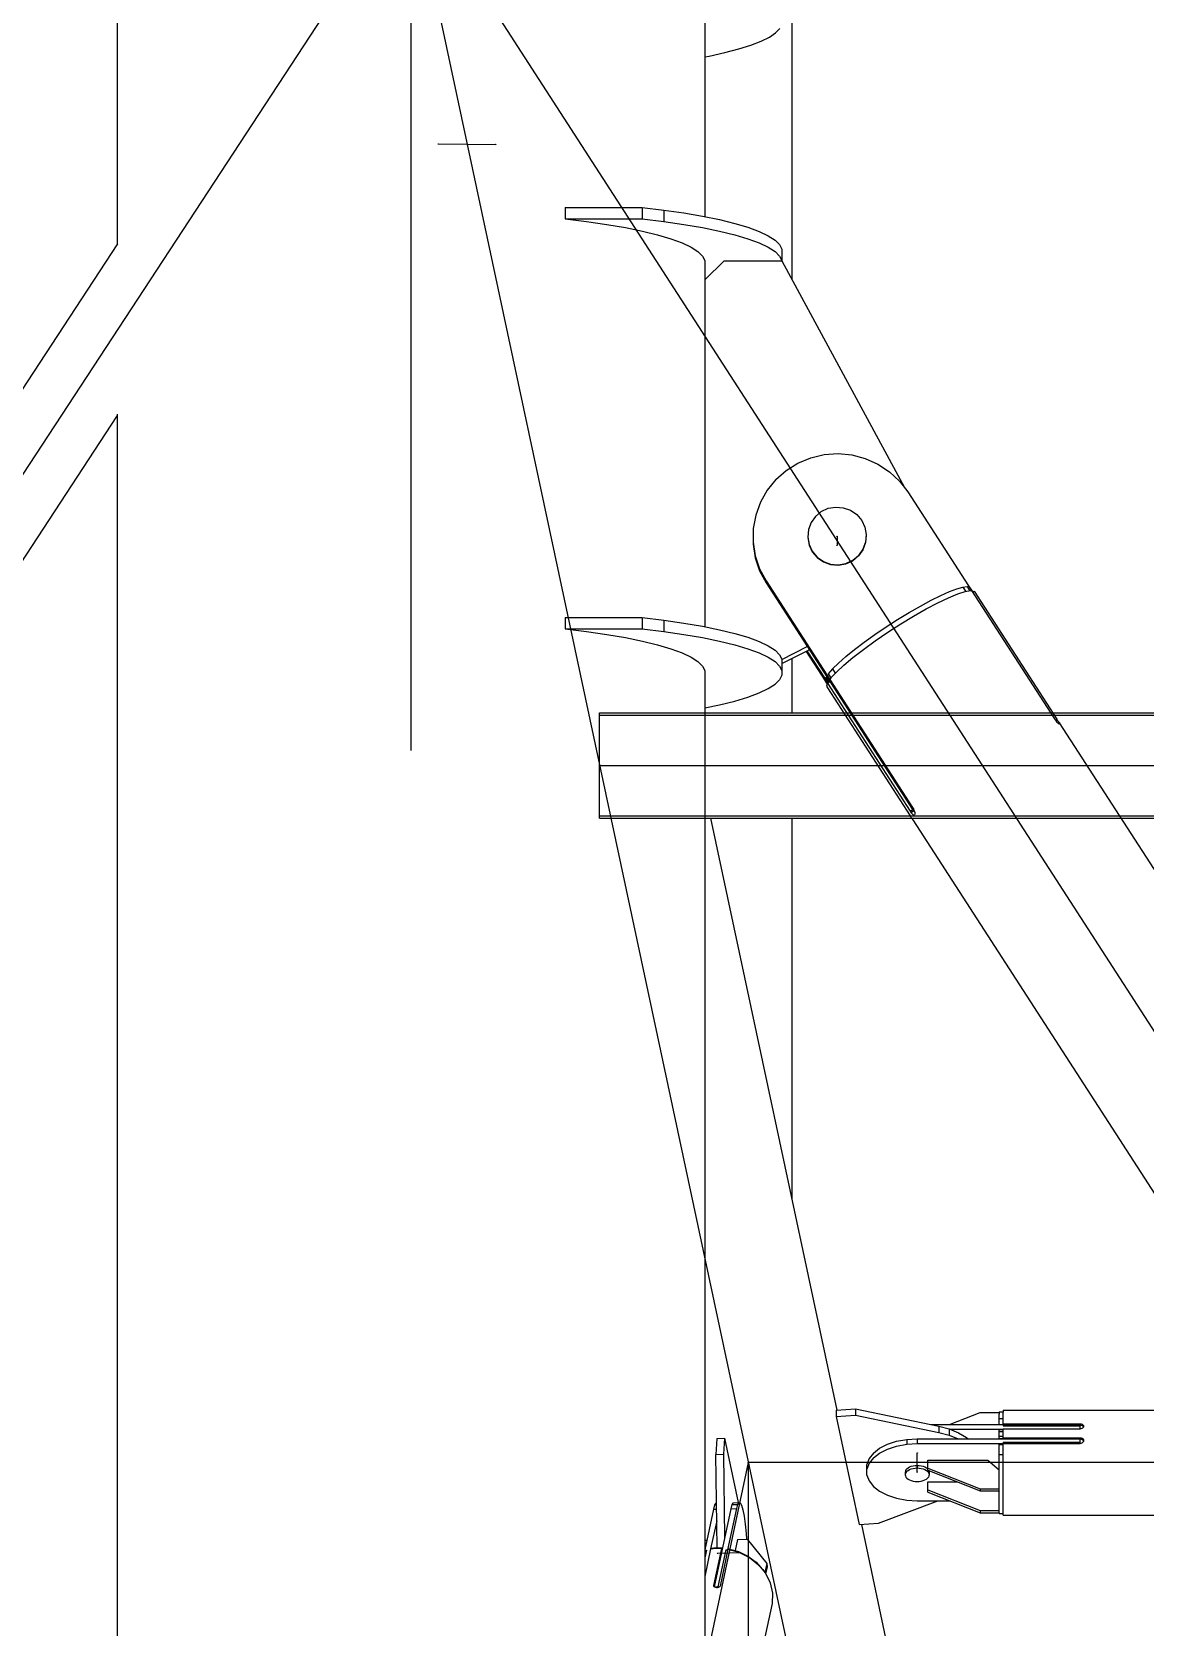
# Model space of a CAD drawing. Header units: millimetres. Extents: x 150209.93 to 150215.05, y 136675.65 to 136679.93.
# Drawn here: x 150213.4888 to 150213.5465, y 136679.0164 to 136679.0991 of the extents above; entities that cross this region are included whole.
import ezdxf

# ---------------------------------------------------------------- set-up
doc = ezdxf.new("R2010")
doc.units = ezdxf.units.MM
doc.header["$LTSCALE"] = 0.25
for name, pattern in [('CENTER', [50.8, 31.75, -6.35, 6.35, -6.35]), ('XKITLINE00', [0]), ('XKITLINE02', [4, 2, -2]), ('XKITLINE03', [6, 3, -1, 1, -1])]:
    doc.linetypes.add(name, pattern=pattern)

# ---------------------------------------------------------------- blocks, each defined once
blk = doc.blocks.new('çatıı')
at = {"color": 8, "linetype": 'CENTER'}
for p, q in [((22900, 17654.86), (22900, 16010.75)), ((22900, 17380.27), (21825, 15740.28)), ((22900, 17380.27), (23075, 16560.27)), ((22900, 17380.27), (23430, 16560.27)), ((22907.12, 17312.23), (22921.95, 17312.1)), ((23010.5, 17210.45), (23010.5, 17208.17)), ((23031.3, 16967.8), (23031.3, 16972.75)), ((22987.5, 16970.27), (22900, 16560.27)), ((22987.5, 16970.27), (22987.5, 16150.27)), ((23342.5, 16970.27), (22987.5, 16970.27)), ((22985.46, 16946.86), (22979.51, 16946.73))]:
    blk.add_line(p, q, dxfattribs=at)
at = {"color": 8, "linetype": 'XKITLINE00'}
for p, q in [((22823.8, 17378), (22823.8, 17286.25)), ((22998.8, 17346.29), (22998.8, 17277.1)), ((22976.2, 17344.48), (22976.2, 17293.37)), ((22992.96, 17339.94), (22994.59, 17341.04)), ((22995.68, 17342.15), (22994.59, 17341.04)), ((22981.4, 17335.91), (22985.01, 17336.85)), ((22985.01, 17336.85), (22988.16, 17337.84)), ((22988.16, 17337.84), (22990.82, 17338.87)), ((22990.82, 17338.87), (22992.96, 17339.94)), ((22976.2, 17334.81), (22977.34, 17335.02)), ((22977.34, 17335.02), (22981.4, 17335.91)), ((22939.95, 17295.73), (22939.95, 17292.78)), ((22939.95, 17295.73), (22959.95, 17295.73)), ((22959.95, 17295.73), (22959.95, 17292.78)), ((22959.95, 17295.73), (22965.55, 17295.07)), ((22965.55, 17295.07), (22965.55, 17292.11)), ((22965.55, 17295.07), (22970.79, 17294.32)), ((22939.95, 17292.78), (22945.55, 17292.11)), ((22939.95, 17292.78), (22959.95, 17292.78)), ((22945.55, 17292.11), (22950.79, 17291.36)), ((22950.79, 17291.36), (22955.63, 17290.53)), ((22959.95, 17292.78), (22965.55, 17292.11)), ((22965.55, 17292.11), (22970.79, 17291.36)), ((22970.79, 17294.32), (22975.63, 17293.49)), ((22970.79, 17291.36), (22975.63, 17290.53)), ((22975.63, 17293.49), (22980.04, 17292.59)), ((22980.04, 17292.59), (22983.97, 17291.62)), ((22983.97, 17291.62), (22987.4, 17290.6)), ((22955.63, 17290.53), (22960.04, 17289.63)), ((22960.04, 17289.63), (22963.97, 17288.67)), ((22963.97, 17288.67), (22967.4, 17287.65)), ((22967.4, 17287.65), (22970.3, 17286.58)), ((22975.63, 17290.53), (22980.04, 17289.63)), ((22980.04, 17289.63), (22983.97, 17288.67)), ((22983.97, 17288.67), (22987.4, 17287.65)), ((22987.4, 17290.6), (22990.3, 17289.53)), ((22987.4, 17287.65), (22990.3, 17286.58)), ((22990.3, 17289.53), (22992.65, 17288.42)), ((22992.65, 17288.42), (22994.43, 17287.27)), ((22994.43, 17287.27), (22995.62, 17286.11)), ((22823.85, 17286.32), (22384.88, 16616.64)), ((22970.3, 17286.58), (22972.65, 17285.46)), ((22972.65, 17285.46), (22974.43, 17284.32)), ((22974.43, 17284.32), (22975.62, 17283.15)), ((22975.62, 17283.15), (22976.22, 17281.97)), ((22990.3, 17286.58), (22992.65, 17285.46)), ((22992.65, 17285.46), (22994.43, 17284.32)), ((22994.43, 17284.32), (22995.62, 17283.15)), ((22995.62, 17286.11), (22996.22, 17284.92)), ((22995.62, 17283.15), (22996.22, 17281.97)), ((22996.22, 17284.92), (22996.22, 17281.97)), ((22976.19, 17276.98), (22981.19, 17281.9)), ((22976.2, 17282.02), (22976.2, 17276.98)), ((22976.22, 17280.78), (22976.2, 17280.74)), ((22976.22, 17281.97), (22976.22, 17280.78)), ((22981.19, 17281.9), (22996.19, 17281.9)), ((22996.19, 17281.9), (23028.02, 17223.1)), ((22996.22, 17281.97), (22996.22, 17281.86)), ((22976.19, 17276.98), (22976.2, 17187.05)), ((22823.8, 17241.81), (22398.85, 16593.51)), ((22823.8, 17242.18), (22823.8, 16010.75)), ((22997.31, 17227.55), (23000.35, 17229.45)), ((23000.35, 17229.45), (23003.67, 17230.83)), ((23003.67, 17230.83), (23007.17, 17231.66)), ((23007.17, 17231.66), (23010.76, 17231.91)), ((23010.76, 17231.91), (23014.34, 17231.58)), ((23014.34, 17231.58), (23017.82, 17230.67)), ((23017.82, 17230.67), (23021.1, 17229.2)), ((23021.1, 17229.2), (23024.09, 17227.23)), ((22994.64, 17225.18), (22992.39, 17222.41)), ((22994.64, 17225.18), (22997.31, 17227.55)), ((23024.09, 17227.23), (23026.71, 17224.8)), ((23026.71, 17224.8), (23028.89, 17221.97)), ((22992.39, 17222.41), (22990.64, 17219.31)), ((23028.89, 17221.97), (23045.41, 17196.41)), ((22990.64, 17219.31), (22989.43, 17215.97)), ((23004.89, 17215.65), (23006.42, 17216.91)), ((23006.42, 17216.91), (23008.21, 17217.73)), ((23008.21, 17217.73), (23010.17, 17218.07)), ((23010.17, 17218.07), (23012.14, 17217.9)), ((23012.14, 17217.9), (23014.01, 17217.23)), ((23014.01, 17217.23), (23015.63, 17216.11)), ((22988.79, 17212.48), (22988.75, 17208.94)), ((22989.43, 17215.97), (22988.79, 17212.48)), ((23003.76, 17214.05), (23003.08, 17212.22)), ((23004.89, 17215.65), (23003.76, 17214.05)), ((23015.63, 17216.11), (23016.91, 17214.61)), ((23016.91, 17214.61), (23017.74, 17212.84)), ((23017.74, 17212.84), (23018.09, 17210.92)), ((22988.75, 17208.94), (22988.75, 17208.41)), ((22988.75, 17208.94), (22989.3, 17205.43)), ((22988.75, 17208.41), (22989.3, 17204.91)), ((23003.08, 17212.22), (23002.9, 17210.27)), ((23002.9, 17210.27), (23002.9, 17210.13)), ((23002.9, 17210.27), (23003.25, 17208.35)), ((23002.9, 17210.13), (23003.25, 17208.21)), ((23003.25, 17208.35), (23004.08, 17206.58)), ((23003.25, 17208.21), (23004.08, 17206.44)), ((23017.91, 17208.97), (23017.23, 17207.13)), ((23017.91, 17208.83), (23017.23, 17206.99)), ((23018.09, 17210.92), (23017.91, 17208.97)), ((23018.09, 17210.78), (23017.91, 17208.83)), ((22989.3, 17205.43), (22990.43, 17202.07)), ((22989.3, 17204.91), (22990.43, 17201.54)), ((23004.08, 17206.58), (23004.08, 17206.44)), ((23004.08, 17206.58), (23005.36, 17205.08)), ((23004.08, 17206.44), (23005.36, 17204.94)), ((23005.36, 17205.08), (23006.98, 17203.96)), ((23005.36, 17204.94), (23006.98, 17203.82)), ((23006.98, 17203.96), (23008.85, 17203.29)), ((23012.78, 17203.46), (23014.58, 17204.28)), ((23012.78, 17203.32), (23014.58, 17204.14)), ((23014.58, 17204.28), (23016.1, 17205.54)), ((23014.58, 17204.14), (23016.1, 17205.39)), ((23014.58, 17204.28), (23014.58, 17204.14)), ((23017.23, 17207.13), (23016.1, 17205.54)), ((23017.23, 17206.99), (23016.1, 17205.39)), ((22990.43, 17202.07), (22990.43, 17201.54)), ((22990.43, 17202.07), (22992.1, 17198.93)), ((22990.43, 17201.54), (22992.1, 17198.4)), ((23006.98, 17203.82), (23008.85, 17203.15)), ((23008.85, 17203.29), (23010.82, 17203.12)), ((23008.85, 17203.15), (23010.82, 17202.98)), ((23010.82, 17203.12), (23012.78, 17203.46)), ((23010.82, 17202.98), (23012.78, 17203.32)), ((22992.1, 17198.93), (22992.1, 17198.4)), ((22992.1, 17198.93), (23008.64, 17173.35)), ((22992.1, 17198.4), (23030.11, 17139.6)), ((23037.42, 17195.14), (23039.68, 17196.15)), ((23039.68, 17196.15), (23041.6, 17196.88)), ((23041.6, 17196.88), (23043.13, 17197.3)), ((23041.8, 17195.56), (23043.73, 17196.19)), ((23043.13, 17197.3), (23044.24, 17197.42)), ((23043.13, 17197.3), (23043.84, 17196.21)), ((23043.73, 17196.19), (23045.15, 17196.45)), ((23044.24, 17197.42), (23044.9, 17196.4)), ((23044.9, 17197.2), (23045.03, 17197.05)), ((23045.03, 17197.05), (23045.69, 17196.02)), ((23045.15, 17196.45), (23045.42, 17196.41)), ((23045.42, 17196.41), (23066.89, 17163.18)), ((23045.68, 17196.01), (23046.06, 17196.25)), ((23046.06, 17196.25), (23067.53, 17163.02)), ((23029.21, 17190.72), (23032.12, 17192.39)), ((23030.38, 17189.77), (23033.62, 17191.63)), ((23032.12, 17192.39), (23034.88, 17193.88)), ((23033.62, 17191.63), (23036.67, 17193.24)), ((23034.88, 17193.88), (23037.42, 17195.14)), ((23036.67, 17193.24), (23039.42, 17194.56)), ((23039.42, 17194.56), (23041.8, 17195.56)), ((22939.95, 17189.4), (22939.95, 17186.45)), ((22939.95, 17189.4), (22959.95, 17189.4)), ((22959.95, 17189.4), (22959.95, 17186.45)), ((22959.95, 17189.4), (22965.55, 17188.74)), ((22965.55, 17188.74), (22965.55, 17185.79)), ((22965.55, 17188.74), (22970.79, 17187.99)), ((22970.79, 17187.99), (22975.63, 17187.16)), ((23023.24, 17186.98), (23026.23, 17188.9)), ((23023.68, 17185.58), (23027.03, 17187.74)), ((23026.23, 17188.9), (23029.21, 17190.72)), ((23027.03, 17187.74), (23030.38, 17189.77)), ((22939.95, 17186.45), (22945.55, 17185.79)), ((22939.95, 17186.45), (22959.95, 17186.45)), ((22945.55, 17185.79), (22950.79, 17185.04)), ((22950.79, 17185.04), (22955.63, 17184.21)), ((22955.63, 17184.21), (22960.04, 17183.31)), ((22959.95, 17186.45), (22965.55, 17185.79)), ((22960.04, 17183.31), (22963.97, 17182.34)), ((22965.55, 17185.79), (22970.79, 17185.04)), ((22970.79, 17185.04), (22975.63, 17184.21)), ((22975.63, 17187.16), (22980.04, 17186.26)), ((22975.63, 17184.21), (22980.04, 17183.31)), ((22980.04, 17186.26), (22983.97, 17185.3)), ((22980.04, 17183.31), (22983.97, 17182.34)), ((22983.97, 17185.3), (22987.4, 17184.28)), ((22987.4, 17184.28), (22990.3, 17183.2)), ((23017.39, 17181.16), (23020.44, 17183.37)), ((23017.57, 17183.04), (23020.33, 17185.01)), ((23020.33, 17185.01), (23023.24, 17186.98)), ((23020.44, 17183.37), (23023.68, 17185.58)), ((22963.97, 17182.34), (22967.4, 17181.32)), ((22967.4, 17181.32), (22970.3, 17180.25)), ((22970.3, 17180.25), (22972.65, 17179.14)), ((22972.65, 17179.14), (22974.43, 17177.99)), ((22983.97, 17182.34), (22987.4, 17181.32)), ((22987.4, 17181.32), (22990.3, 17180.25)), ((22990.3, 17183.2), (22992.65, 17182.09)), ((22990.3, 17180.25), (22992.65, 17179.14)), ((22992.65, 17182.09), (22994.43, 17180.95)), ((22992.65, 17179.14), (22994.43, 17177.99)), ((22994.43, 17180.95), (22995.62, 17179.78)), ((22995.62, 17179.78), (22996.22, 17178.6)), ((22996.22, 17178.54), (23002.8, 17181.86)), ((22996.22, 17177.49), (23003.31, 17181.06)), ((23002.46, 17180.63), (23007.41, 17172.97)), ((23002.71, 17180.76), (23007.42, 17173.48)), ((23010.85, 17177.61), (23012.77, 17179.3)), ((23012.77, 17179.3), (23015.03, 17181.12)), ((23014.64, 17179.04), (23017.39, 17181.16)), ((23015.03, 17181.12), (23017.57, 17183.04)), ((22974.43, 17177.99), (22975.62, 17176.83)), ((22975.62, 17176.83), (22976.22, 17175.64)), ((22976.2, 17175.69), (22976.2, 16605.74)), ((22976.22, 17175.64), (22976.22, 17174.46)), ((22994.43, 17177.99), (22995.62, 17176.83)), ((22995.62, 17176.83), (22996.22, 17175.64)), ((22996.22, 17178.6), (22996.22, 17175.64)), ((22996.22, 17175.64), (22996.22, 17174.46)), ((22998.8, 17178.79), (22998.8, 17164.71)), ((23009.32, 17176.12), (23008.21, 17174.85)), ((23010.34, 17175.27), (23008.91, 17173.75)), ((23009.32, 17176.12), (23010.85, 17177.61)), ((23009.32, 17176.12), (23010.06, 17174.98)), ((23010.34, 17175.27), (23012.26, 17177.05)), ((23012.26, 17177.05), (23014.64, 17179.04)), ((22976.22, 17174.46), (22976.2, 17174.41)), ((22990.3, 17169.85), (22992.65, 17170.97)), ((22992.65, 17170.97), (22994.43, 17172.11)), ((22994.43, 17172.11), (22995.62, 17173.28)), ((22996.22, 17174.46), (22995.62, 17173.28)), ((23007.42, 17173.5), (23007.37, 17173.16)), ((23007.37, 17173.16), (23007.42, 17172.9)), ((23007.59, 17173.9), (23007.42, 17173.5)), ((23007.42, 17173.5), (23008.09, 17172.46)), ((23007.42, 17172.9), (23007.91, 17172.14)), ((23007.59, 17173.9), (23007.83, 17174.05)), ((23007.59, 17173.9), (23008.39, 17172.65)), ((23008, 17172.41), (23007.75, 17171.65)), ((23007.75, 17171.65), (23008, 17171.21)), ((23008, 17172.41), (23008.64, 17172.8)), ((23008, 17172.41), (23029.48, 17139.18)), ((23008, 17171.21), (23008.03, 17171.23)), ((23008, 17171.21), (23029.48, 17137.99)), ((23008.21, 17174.85), (23008.92, 17173.75)), ((23008.39, 17172.65), (23008.64, 17172.8)), ((23008.91, 17173.75), (23008.64, 17173.37)), ((23008.64, 17173.37), (23030.11, 17140.14)), ((23008.64, 17173.35), (23008.64, 17173.14)), ((23008.64, 17173.14), (23008.73, 17173.23)), ((23008.64, 17173.14), (23030.11, 17139.91)), ((22976.2, 17166.01), (22980.04, 17166.8)), ((22980.04, 17166.8), (22983.97, 17167.76)), ((22983.97, 17167.76), (22987.4, 17168.78)), ((22987.4, 17168.78), (22990.3, 17169.85)), ((23066.89, 17163.18), (23067.11, 17162.86)), ((23067.11, 17162.86), (23067.34, 17162.56)), ((23067.16, 17162.79), (23067.53, 17163.02)), ((23067.39, 17162.49), (23067.73, 17162.71)), ((23067.53, 17163.02), (23067.73, 17162.71)), ((23067.73, 17162.71), (23067.92, 17162.43)), ((23067.34, 17162.56), (23067.56, 17162.29)), ((23067.56, 17162.29), (23067.76, 17162.07)), ((23067.76, 17162.07), (23067.93, 17161.91)), ((23067.92, 17162.43), (23068.07, 17162.19)), ((23067.93, 17161.91), (23068.07, 17161.82)), ((23068.07, 17162.19), (23068.14, 17162.09)), ((23068.07, 17161.82), (23068.15, 17161.8)), ((23068.14, 17162.09), (23299.82, 16803.64)), ((23068.14, 17162.09), (23068.17, 17162.01)), ((23068.19, 17161.87), (23068.15, 17161.8)), ((23068.17, 17162.01), (23068.19, 17161.87)), ((23029.48, 17139.18), (23030.32, 17139.71)), ((23029.48, 17139.18), (23029.69, 17138.87)), ((23029.48, 17137.99), (23029.5, 17138)), ((23029.48, 17137.99), (23029.69, 17137.67)), ((23029.69, 17138.87), (23030.5, 17139.39)), ((23029.69, 17138.87), (23029.89, 17138.61)), ((23029.89, 17138.61), (23030.08, 17138.39)), ((23030.08, 17138.39), (23030.17, 17138.31)), ((23030.11, 17140.14), (23030.31, 17139.81)), ((23030.11, 17139.91), (23030.2, 17140)), ((23030.11, 17139.91), (23030.11, 17139.6)), ((23030.11, 17139.6), (23030.34, 17139.74)), ((23030.17, 17138.31), (23030.25, 17138.25)), ((23030.25, 17138.25), (23030.43, 17138.21)), ((23030.31, 17139.81), (23030.47, 17139.47)), ((23030.31, 17139.72), (23030.32, 17139.71)), ((23030.32, 17139.71), (23030.44, 17139.54)), ((23030.43, 17138.21), (23030.56, 17138.26)), ((23030.47, 17139.47), (23030.59, 17139.13)), ((23030.65, 17138.38), (23030.56, 17138.26)), ((23030.59, 17139.13), (23030.67, 17138.83)), ((23030.68, 17138.57), (23030.65, 17138.38)), ((23030.67, 17138.83), (23030.68, 17138.57)), ((22977.73, 17137.41), (23010.49, 16983.91)), ((22998.8, 17137.41), (22998.8, 17038.72)), ((23029.69, 17137.67), (23029.71, 17137.68)), ((23029.69, 17137.67), (23029.89, 17137.35)), ((23029.89, 17137.35), (23030.08, 17137.06)), ((23030.08, 17137.06), (23030.17, 17136.91)), ((23030.17, 17136.91), (23261.85, 16778.46)), ((23030.17, 17136.91), (23030.25, 17136.82)), ((23010.31, 16983.89), (23015.27, 16984.23)), ((23010.31, 16983.89), (23010.31, 16982.24)), ((23010.31, 16982.24), (23015.27, 16982.58)), ((23010.31, 16982.24), (23016.29, 16954.21)), ((23015.27, 16984.23), (23015.27, 16982.58)), ((23015.27, 16984.23), (23036.92, 16979.74)), ((23015.27, 16982.58), (23036.92, 16978.09)), ((23039.71, 16980.15), (23047.6, 16983.28)), ((23047.6, 16983.28), (23052.6, 16983.28)), ((23052.6, 16983.47), (23052.6, 16983.43)), ((23052.6, 16983.47), (23053.6, 16983.47)), ((23052.6, 16983.43), (23052.6, 16982.84)), ((23052.6, 16980.15), (23052.6, 16982.84)), ((23052.6, 16981.71), (23053.6, 16981.71)), ((23053.6, 16983.89), (23101, 16983.89)), ((23053.6, 16983.89), (23053.6, 16983.33)), ((23053.6, 16980.15), (23053.6, 16983.33)), ((22979.35, 16976.54), (22979.08, 16972.4)), ((22979.35, 16976.54), (22981.33, 16976.58)), ((22981.33, 16976.58), (22981.06, 16972.44)), ((22981.33, 16976.58), (22984.86, 16959.91)), ((23034.95, 16980.15), (23053.6, 16980.15)), ((23036.92, 16979.74), (23036.92, 16978.09)), ((23036.92, 16979.74), (23039.61, 16979.02)), ((23036.92, 16978.09), (23039.61, 16977.37)), ((23039.61, 16979.02), (23039.61, 16977.37)), ((23039.61, 16979.02), (23042.02, 16978.03)), ((23039.61, 16977.37), (23041.89, 16976.44)), ((23039.87, 16978.91), (23053.6, 16978.91)), ((23042.02, 16978.03), (23044.08, 16976.81)), ((23044.08, 16976.81), (23044.51, 16976.44)), ((23052.6, 16977.76), (23052.6, 16978.87)), ((23052.6, 16978.87), (23053.6, 16978.87)), ((23052.6, 16978.33), (23053.6, 16978.33)), ((23052.6, 16976.44), (23052.6, 16977.76)), ((23052.6, 16977.17), (23053.6, 16977.17)), ((23052.6, 16976.56), (23053.6, 16976.56)), ((23053.6, 16980.34), (23073.6, 16980.34)), ((23053.6, 16980.15), (23053.6, 16979.78)), ((23053.6, 16980), (23073.6, 16980)), ((23053.6, 16979.78), (23073.6, 16979.78)), ((23053.6, 16976.44), (23053.6, 16979.05)), ((23053.6, 16979.05), (23073.6, 16979.05)), ((23053.6, 16976.74), (23073.6, 16976.74)), ((23053.6, 16976.56), (23053.6, 16976.44)), ((23073.6, 16980.34), (23073.6, 16980)), ((23073.6, 16980.34), (23073.86, 16980.3)), ((23073.6, 16979.05), (23073.6, 16980)), ((23073.6, 16979.98), (23073.86, 16979.95)), ((23073.6, 16979.05), (23073.86, 16979.08)), ((23073.6, 16976.74), (23073.6, 16976.44)), ((23073.6, 16976.74), (23073.86, 16976.7)), ((23073.86, 16980.3), (23074.1, 16980.22)), ((23073.86, 16979.95), (23074.1, 16979.88)), ((23073.86, 16979.08), (23074.1, 16979.17)), ((23073.86, 16976.7), (23073.86, 16976.36)), ((23073.86, 16976.7), (23074.1, 16976.6)), ((23074.1, 16979.88), (23074.13, 16979.86)), ((23074.1, 16979.17), (23074.28, 16979.32)), ((23074.1, 16976.6), (23074.28, 16976.43)), ((23074.11, 16980.21), (23074.28, 16980.08)), ((23074.13, 16979.86), (23074.28, 16979.74)), ((23074.28, 16980.08), (23074.4, 16979.9)), ((23074.28, 16979.74), (23074.4, 16979.56)), ((23074.4, 16979.5), (23074.28, 16979.32)), ((23074.4, 16979.9), (23074.45, 16979.7)), ((23074.45, 16979.7), (23074.4, 16979.5)), ((22979.08, 16972.4), (22981.06, 16972.44)), ((22979.38, 16948.2), (22979.08, 16972.4)), ((22981.06, 16972.44), (22981.33, 16950.87)), ((23019.95, 16972.74), (23018.84, 16971.32)), ((23019.95, 16972.74), (23021.56, 16973.99)), ((23019.95, 16971.5), (23021.56, 16972.75)), ((23021.56, 16973.99), (23023.6, 16975.02)), ((23021.56, 16972.75), (23023.6, 16973.79)), ((23023.6, 16975.02), (23025.97, 16975.8)), ((23023.6, 16973.79), (23025.97, 16974.56)), ((23025.97, 16975.8), (23028.57, 16976.27)), ((23025.97, 16974.56), (23028.57, 16975.04)), ((23028.57, 16976.27), (23031.3, 16976.44)), ((23028.57, 16976.27), (23028.57, 16975.04)), ((23028.57, 16975.04), (23031.3, 16975.2)), ((23031.3, 16976.44), (23031.3, 16975.2)), ((23031.3, 16976.44), (23073.6, 16976.44)), ((23031.3, 16975.2), (23053.6, 16975.2)), ((23052.6, 16974.99), (23053.6, 16974.99)), ((23052.6, 16969.66), (23052.6, 16974.99)), ((23052.6, 16972.37), (23053.6, 16972.37)), ((23053.6, 16975.57), (23053.6, 16975.22)), ((23053.6, 16975.57), (23073.6, 16975.57)), ((23053.6, 16956.66), (23053.6, 16975.22)), ((23053.6, 16975.22), (23073.6, 16975.22)), ((23073.6, 16975.22), (23073.6, 16976.44)), ((23073.6, 16976.4), (23073.86, 16976.36)), ((23073.6, 16975.22), (23073.86, 16975.28)), ((23073.86, 16976.36), (23074.1, 16976.26)), ((23073.86, 16975.28), (23074.1, 16975.37)), ((23074.1, 16976.26), (23074.28, 16976.09)), ((23074.1, 16975.37), (23074.28, 16975.54)), ((23074.28, 16976.43), (23074.4, 16976.22)), ((23074.28, 16976.09), (23074.4, 16975.88)), ((23074.4, 16975.75), (23074.28, 16975.54)), ((23074.4, 16976.22), (23074.45, 16975.98)), ((23074.45, 16975.98), (23074.4, 16975.75)), ((23074.4, 16975.88), (23074.42, 16975.82)), ((23018.84, 16971.32), (23018.27, 16969.81)), ((23018.84, 16970.09), (23018.27, 16968.57)), ((23018.27, 16967.03), (23018.27, 16969.81)), ((23019.95, 16971.5), (23018.84, 16970.09)), ((23028.38, 16968.4), (23028.24, 16968.1)), ((23028.61, 16968.67), (23028.38, 16968.4)), ((23028.61, 16968.67), (23028.92, 16968.92)), ((23028.61, 16968.01), (23028.92, 16968.26)), ((23028.92, 16968.92), (23029.3, 16969.14)), ((23028.92, 16968.26), (23029.3, 16968.48)), ((23029.3, 16969.14), (23029.75, 16969.32)), ((23029.3, 16968.48), (23029.75, 16968.66)), ((23029.75, 16969.32), (23030.24, 16969.44)), ((23029.75, 16968.66), (23030.24, 16968.78)), ((23030.24, 16969.44), (23030.76, 16969.52)), ((23030.24, 16968.78), (23030.76, 16968.86)), ((23030.76, 16969.52), (23031.3, 16969.55)), ((23030.76, 16968.86), (23031.3, 16968.89)), ((23031.3, 16969.55), (23031.83, 16969.52)), ((23031.3, 16969.55), (23031.3, 16968.89)), ((23031.3, 16968.89), (23031.83, 16968.86)), ((23031.83, 16969.52), (23032.36, 16969.44)), ((23031.83, 16968.86), (23032.36, 16968.78)), ((23032.36, 16969.44), (23032.85, 16969.32)), ((23032.36, 16968.78), (23032.85, 16968.66)), ((23032.85, 16969.32), (23033.29, 16969.14)), ((23032.85, 16968.66), (23033.29, 16968.48)), ((23033.29, 16969.14), (23033.67, 16968.92)), ((23033.29, 16968.48), (23033.67, 16968.26)), ((23033.67, 16968.92), (23033.98, 16968.67)), ((23033.67, 16968.26), (23033.98, 16968.01)), ((23033.98, 16968.67), (23034.1, 16968.53)), ((23034.1, 16968.28), (23034.1, 16970.91)), ((23034.1, 16970.91), (23049.6, 16970.91)), ((23034.1, 16968.84), (23047.6, 16963.48)), ((23034.1, 16968.28), (23047.6, 16962.91)), ((23034.31, 16968.19), (23034.35, 16968.1)), ((23049.6, 16970.91), (23052.6, 16968.43)), ((23052.6, 16963.49), (23052.6, 16969.66)), ((23018.27, 16967.03), (23018.84, 16965.51)), ((23018.84, 16965.51), (23019.95, 16964.1)), ((23019.95, 16964.1), (23021.56, 16962.85)), ((23028.24, 16968.1), (23028.2, 16967.8)), ((23028.2, 16967.8), (23028.2, 16967.14)), ((23028.24, 16967.44), (23028.2, 16967.14)), ((23028.2, 16967.14), (23028.24, 16966.83)), ((23028.38, 16967.74), (23028.24, 16967.44)), ((23028.24, 16966.83), (23028.38, 16966.54)), ((23028.61, 16968.01), (23028.38, 16967.74)), ((23028.38, 16966.54), (23028.61, 16966.26)), ((23028.61, 16966.26), (23028.92, 16966.01)), ((23028.92, 16966.01), (23029.3, 16965.8)), ((23029.3, 16965.8), (23029.75, 16965.62)), ((23029.75, 16965.62), (23030.24, 16965.49)), ((23030.24, 16965.49), (23030.76, 16965.41)), ((23030.76, 16965.41), (23031.3, 16965.39)), ((23031.3, 16965.39), (23031.83, 16965.41)), ((23031.83, 16965.41), (23032.36, 16965.49)), ((23032.36, 16965.49), (23032.85, 16965.62)), ((23032.85, 16965.62), (23033.29, 16965.8)), ((23033.29, 16965.8), (23033.67, 16966.01)), ((23033.67, 16966.01), (23033.98, 16966.26)), ((23033.98, 16968.01), (23034.21, 16967.74)), ((23034.21, 16966.54), (23033.98, 16966.26)), ((23034.1, 16962.63), (23034.1, 16965.26)), ((23034.1, 16965.26), (23041.7, 16965.26)), ((23034.21, 16967.74), (23034.35, 16967.44)), ((23034.35, 16966.83), (23034.21, 16966.54)), ((23034.35, 16968.1), (23034.4, 16967.8)), ((23034.35, 16967.44), (23034.4, 16967.14)), ((23034.4, 16967.14), (23034.35, 16966.83)), ((23034.4, 16967.8), (23034.4, 16967.14)), ((22983.55, 16959.88), (22985.04, 16959.92)), ((22985.04, 16959.92), (22984.7, 16959.41)), ((22985.04, 16959.92), (22985.39, 16959.85)), ((23021.26, 16954.54), (23036.68, 16960.4)), ((23021.56, 16962.85), (23023.6, 16961.81)), ((23023.6, 16961.81), (23025.97, 16961.04)), ((23025.97, 16961.04), (23028.57, 16960.56)), ((23028.57, 16960.56), (23031.3, 16960.4)), ((23031.3, 16960.4), (23039.71, 16960.4)), ((23034.1, 16963.19), (23047.6, 16957.83)), ((23034.1, 16962.63), (23047.6, 16957.27)), ((23047.6, 16963.48), (23047.6, 16962.91)), ((23047.6, 16963.48), (23052.6, 16963.48)), ((23047.6, 16962.91), (23052.6, 16962.91)), ((23052.44, 16962.91), (23052.6, 16962.78)), ((23052.6, 16963.49), (23052.6, 16963.48)), ((23052.6, 16963.48), (23052.6, 16963.45)), ((23052.6, 16957.29), (23052.6, 16963.45)), ((22978.45, 16958.22), (22976.2, 16947.64)), ((22978.76, 16959.28), (22978.45, 16958.22)), ((22978.45, 16958.22), (22979.25, 16958.24)), ((22982.92, 16958.32), (22978.6, 16938.1)), ((22979.09, 16959.78), (22978.76, 16959.28)), ((22978.76, 16959.28), (22979.24, 16959.29)), ((22979.09, 16959.78), (22979.23, 16959.79)), ((22984.4, 16958.35), (22982.12, 16947.66)), ((22983.22, 16959.38), (22982.92, 16958.32)), ((22982.92, 16958.32), (22984.4, 16958.35)), ((22983.55, 16959.88), (22983.22, 16959.38)), ((22983.22, 16959.38), (22984.7, 16959.41)), ((22984.7, 16959.41), (22984.4, 16958.35)), ((22985.39, 16959.85), (22985.75, 16959.22)), ((22985.75, 16959.22), (22986.09, 16958.05)), ((22986.09, 16958.05), (22986.41, 16956.39)), ((22986.41, 16956.39), (22986.68, 16954.31)), ((23047.6, 16957.83), (23047.6, 16957.27)), ((23047.6, 16957.83), (23052.6, 16957.83)), ((23047.6, 16957.27), (23052.6, 16957.27)), ((23052.6, 16957.29), (23052.6, 16957.27)), ((23052.6, 16957.27), (23052.6, 16957.08)), ((23052.6, 16957.08), (23053.6, 16957.08)), ((23053.6, 16956.66), (23101, 16956.66)), ((22979.29, 16955.2), (22977.73, 16947.91)), ((22986.68, 16954.31), (22986.9, 16951.91)), ((22986.9, 16951.91), (22986.99, 16950.39)), ((23016.29, 16954.21), (23021.26, 16954.54)), ((23016.82, 16954.24), (23079.1, 16662.44)), ((22976.2, 16950.07), (22976.3, 16950.16)), ((22977.73, 16947.91), (22976.2, 16940.73)), ((22976.2, 16947.78), (22976.2, 16947.68)), ((22976.62, 16947.54), (22976.2, 16945.55)), ((22976.2, 16947.53), (22976.62, 16947.54)), ((22976.2, 16947.3), (22976.62, 16947.54)), ((22976.3, 16950.16), (22976.74, 16950.17)), ((22977.73, 16947.91), (22979.1, 16948.08)), ((22977.85, 16948.11), (22977.81, 16947.92)), ((22977.85, 16948.11), (22978.54, 16948.17)), ((22980.5, 16947.97), (22978.46, 16938.38)), ((22978.54, 16948.17), (22978.51, 16948)), ((22978.54, 16948.17), (22979.24, 16948.21)), ((22979.1, 16948.08), (22980.5, 16947.97)), ((22979.24, 16948.21), (22979.93, 16948.2)), ((22981.67, 16947.65), (22979.63, 16938.06)), ((22979.93, 16948.2), (22979.89, 16948.02)), ((22979.93, 16948.2), (22980.63, 16948.17)), ((22982.2, 16947.82), (22980.16, 16938.23)), ((22980.5, 16947.97), (22980.55, 16947.44)), ((22980.63, 16948.17), (22980.53, 16947.69)), ((22980.53, 16947.69), (22980.56, 16947.3)), ((22980.63, 16948.17), (22980.67, 16947.78)), ((22980.65, 16947.99), (22980.71, 16947.99)), ((22981.67, 16947.65), (22982.12, 16947.66)), ((22981.67, 16947.65), (22982.12, 16947.44)), ((22982.12, 16947.66), (22982.14, 16947.5)), ((22982.2, 16947.82), (22985.08, 16947.02)), ((22982.34, 16947.95), (22982.31, 16947.8)), ((22982.34, 16947.95), (22984.95, 16947.21)), ((22984.73, 16950.34), (22984.11, 16947.45)), ((22984.73, 16950.34), (22987.21, 16950.4)), ((22987.21, 16950.4), (22992.27, 16944.07)), ((22980.55, 16947.44), (22978.56, 16938.13)), ((22984.95, 16947.21), (22984.92, 16947.07)), ((22984.95, 16947.21), (22987.37, 16946.03)), ((22985.08, 16947.02), (22987.78, 16945.65)), ((22987.37, 16946.03), (22989.49, 16944.45)), ((22987.78, 16945.65), (22990.1, 16943.8)), ((22989.49, 16944.45), (22990.04, 16943.85)), ((22990.1, 16943.8), (22991.92, 16941.57)), ((22990.25, 16943.62), (22991.22, 16942.54)), ((22992.27, 16944.07), (22991.77, 16941.74)), ((22992.27, 16944.07), (22992.35, 16943.19)), ((22991.22, 16942.54), (22991.49, 16942.09)), ((22991.92, 16941.57), (22993.15, 16939.06)), ((22992.35, 16943.19), (22991.98, 16941.44)), ((22978.46, 16938.38), (22978.47, 16938.25)), ((22978.47, 16938.25), (22978.57, 16938.13)), ((22978.57, 16938.13), (22978.74, 16938.02)), ((22978.61, 16938.33), (22978.62, 16938.19)), ((22978.71, 16938.04), (22979.63, 16938.06)), ((22978.74, 16938.02), (22978.96, 16937.94)), ((22978.96, 16937.94), (22979.22, 16937.9)), ((22979.22, 16937.9), (22979.49, 16937.9)), ((22979.49, 16937.9), (22979.74, 16937.94)), ((22979.63, 16938.06), (22979.81, 16937.97)), ((22979.74, 16937.94), (22979.94, 16938.02)), ((22979.94, 16938.02), (22980.07, 16938.13)), ((22980.16, 16938.23), (22980.07, 16938.13)), ((22993.15, 16939.06), (22993.74, 16936.4)), ((22993.74, 16936.4), (22993.64, 16933.73)), ((22993.64, 16933.73), (22976.2, 16851.98))]:
    blk.add_line(p, q, dxfattribs=at)
at = {"color": 116, "linetype": 'XKITLINE02', "true_color": 0x136734}
for p, q in [((22948.9, 17137.41), (22948.9, 17164.71)), ((22948.9, 17164.71), (22976.2, 17164.71)), ((22948.9, 17164.11), (23381.07, 17164.11)), ((23012.24, 17164.71), (23066.44, 17164.71)), ((22948.9, 17138.01), (23381.07, 17138.01)), ((22948.9, 17137.41), (22976.2, 17137.41)), ((23029.88, 17137.41), (23084.09, 17137.41))]:
    blk.add_line(p, q, dxfattribs=at)
at = {"color": 7, "linetype": 'XKITLINE00'}
for p, q in [((22976.2, 17164.71), (23012.24, 17164.71)), ((23066.44, 17164.71), (23096.3, 17164.71)), ((22976.2, 17137.41), (23029.88, 17137.41)), ((23084.09, 17137.41), (23096.3, 17137.41))]:
    blk.add_line(p, q, dxfattribs=at)
at = {"color": 1, "linetype": 'XKITLINE03'}
blk.add_line((22948.9, 17151.06), (23381.07, 17151.06), dxfattribs=at)
at = {"color": 8, "linetype": 'XKITLINE00'}
for centre in [(22907.12, 17312.23), (22921.95, 17312.1), (23010.5, 17210.45), (23010.5, 17208.17), (23031.3, 16972.75), (22987.5, 16970.27), (22987.5, 16970.27), (22987.5, 16970.27), (23031.3, 16967.8), (22979.51, 16946.73), (22985.46, 16946.86)]:
    blk.add_circle(centre, 0.05, dxfattribs=at)
at = {"color": 1, "linetype": 'XKITLINE00'}
blk.add_circle((22948.9, 17151.06), 0.05, dxfattribs=at)

msp = doc.modelspace()

# ---------------------------------------------------------------- block references
at = {"xscale": 0.0002000170049888334, "yscale": 0.0002000170049888334, "zscale": 0.0002000170049888334}
msp.add_blockref('çatıı', (150208.928067, 136675.630592), dxfattribs=at)

doc.saveas('drawing.dxf')
